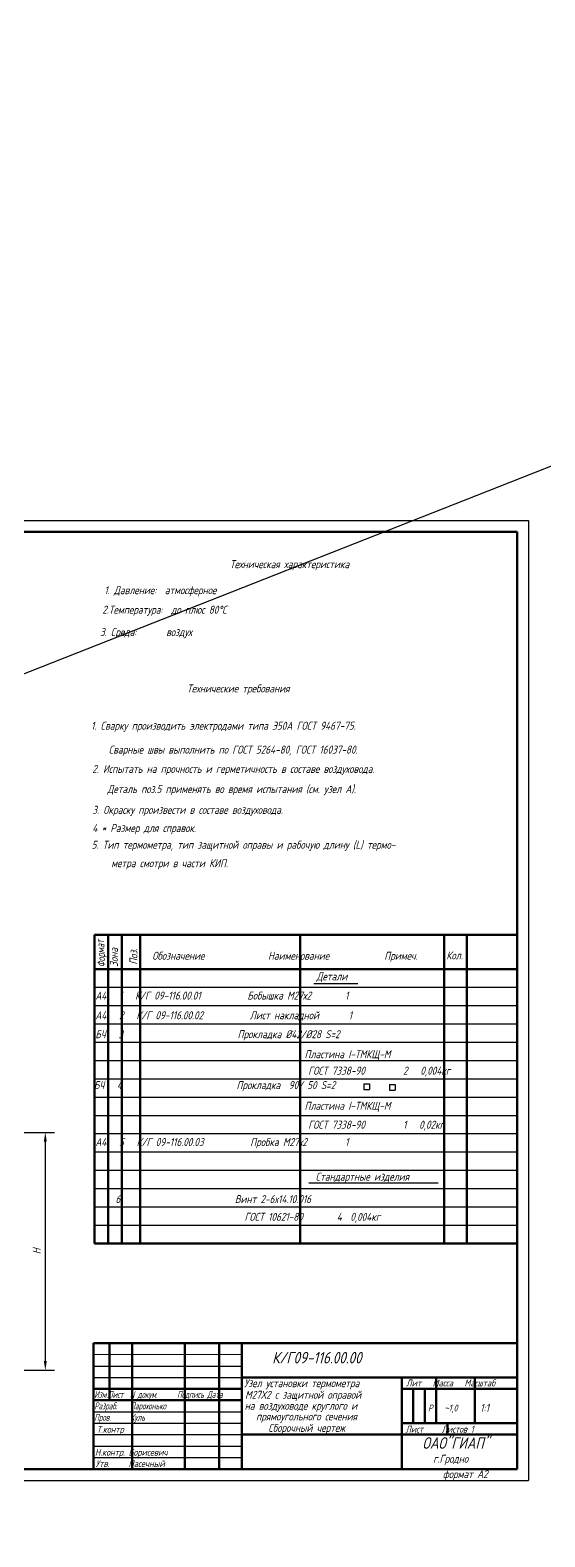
# Model space of a CAD drawing. Header units: inches. Extents: x 2854 to 6563, y -110 to 2015.
# Drawn here: x 5678 to 5903, y 1356 to 2015 of the extents above; entities that cross this region are included whole.
import ezdxf

# ---------------------------------------------------------------- set-up
doc = ezdxf.new("R2010")
doc.units = ezdxf.units.IN
doc.header["$LTSCALE"] = 0.7
doc.header["$MEASUREMENT"] = 0
doc.styles.get("Standard").update_dxf_attribs({"font": 'romand.shx', "width": 0.8, "oblique": 15, "height": 3.5})
doc.dimstyles.get("Standard").update_dxf_attribs({"dimtxt": 3.5, "dimasz": 4, "dimexe": 4, "dimexo": 0, "dimgap": 2, "dimtad": 1, "dimdec": 0, "dimdsep": 46, "dimtxsty": 'Standard', "dimcen": 0.09, "dimadec": 0, "dimazin": 0, "dimtfac": 1, "dimtdec": 0, "dimtmove": 0, "dimatfit": 3, "dimfxl": 0, "dimtolj": 1, "dimtzin": 0, "dimlwd": 25, "dimlwe": 25, "dimarcsym": 0})

# ---------------------------------------------------------------- blocks, each defined once
blk = doc.blocks.new('*D124')
at = {"color": 0, "lineweight": 25}
for p, q in [((5659.58, 1533.07), (5688.58, 1533.07)), ((5684.58, 1529.07), (5684.58, 1433.17)), ((5659.95, 1429.17), (5688.58, 1429.17))]:
    blk.add_line(p, q, dxfattribs=at)
for points in [[(5683.91, 1529.07), (5685.25, 1529.07), (5684.58, 1533.07)], [(5683.91, 1433.17), (5685.25, 1433.17), (5684.58, 1429.17)]]:
    blk.add_solid(points, dxfattribs=at)
at = {"layer": 'DEFPOINTS', "color": 0, "lineweight": 25}
for p in [(5659.58, 1533.07), (5659.95, 1429.17), (5684.58, 1429.17)]:
    blk.add_point(p, dxfattribs=at)
at = {"color": 0, "lineweight": 25, "insert": (5680.83, 1481.12), "char_height": 3.5, "attachment_point": 5, "rotation": 90}
blk.add_mtext('\\A1;H', dxfattribs=at)

msp = doc.modelspace()

# ---------------------------------------------------------------- linework, layer by layer
at = {"lineweight": 25}
for p, q in [((3039.38, 697.05), (6390.81, 2015.37)), ((5706.11, 1619.62), (5891.11, 1619.62)), ((5706.11, 1596.62), (5891.11, 1596.62)), ((5802.19, 1598.24), (5821.4, 1598.24)), ((5706.11, 1588.62), (5891.11, 1588.62)), ((5706.11, 1580.62), (5891.11, 1580.62)), ((5706.11, 1572.62), (5891.11, 1572.62)), ((5706.11, 1564.62), (5891.11, 1564.62)), ((5706.11, 1556.62), (5891.11, 1556.62)), ((5824.02, 1554.38), (5826.52, 1554.38)), ((5824.02, 1554.38), (5824.02, 1551.88)), ((5824.02, 1551.88), (5826.52, 1551.88)), ((5826.52, 1554.38), (5826.52, 1551.88)), ((5835.17, 1554.09), (5837.67, 1554.09)), ((5835.17, 1554.09), (5835.17, 1551.59)), ((5835.17, 1551.59), (5837.67, 1551.59)), ((5837.67, 1554.09), (5837.67, 1551.59)), ((5706.11, 1548.62), (5891.11, 1548.62)), ((5706.11, 1540.62), (5891.11, 1540.62)), ((5706.11, 1532.62), (5891.11, 1532.62)), ((5706.11, 1524.62), (5891.11, 1524.62)), ((5706.11, 1516.62), (5859.11, 1516.62)), ((5706.11, 1516.62), (5891.11, 1516.62)), ((5799.98, 1511.02), (5856.54, 1511.02)), ((5706.11, 1508.62), (5891.11, 1508.62)), ((5706.11, 1500.62), (5891.11, 1500.62)), ((5706.11, 1492.62), (5891.11, 1492.62)), ((5705.66, 1430.95), (5770.66, 1430.95)), ((5705.66, 1425.95), (5770.66, 1425.95)), ((5705.66, 1410.95), (5770.66, 1410.95)), ((5705.66, 1405.95), (5770.66, 1405.95)), ((5705.66, 1400.95), (5770.66, 1400.95)), ((5705.66, 1395.95), (5770.66, 1395.95)), ((5705.66, 1390.95), (5770.66, 1390.95))]:
    msp.add_line(p, q, dxfattribs=at)
for p, q in [((5302.11, 1800.88), (5896.11, 1800.88)), ((5896.11, 1800.88), (5896.11, 1380.88)), ((5302.11, 1380.88), (5896.11, 1380.88))]:
    msp.add_line(p, q)
at = {"lineweight": 50}
for p, q in [((5322.11, 1795.88), (5891.11, 1795.88)), ((5891.11, 1795.88), (5891.11, 1385.88)), ((5706.11, 1619.62), (5706.11, 1484.62)), ((5706.11, 1619.62), (5891.11, 1619.62)), ((5712.11, 1619.62), (5712.11, 1484.62)), ((5718.11, 1619.62), (5718.11, 1484.62)), ((5726.11, 1619.62), (5726.11, 1484.62)), ((5796.11, 1619.62), (5796.11, 1484.62)), ((5859.11, 1619.62), (5859.11, 1484.62)), ((5869.11, 1619.62), (5869.11, 1484.62)), ((5706.11, 1604.62), (5891.11, 1604.62)), ((5706.11, 1484.62), (5891.11, 1484.62)), ((5705.66, 1440.95), (5891.11, 1440.95)), ((5705.7, 1440.95), (5705.7, 1385.88)), ((5712.66, 1440.95), (5712.66, 1415.95)), ((5722.66, 1440.95), (5722.66, 1385.95)), ((5745.66, 1440.95), (5745.66, 1385.95)), ((5760.66, 1440.95), (5760.66, 1385.95)), ((5770.66, 1440.95), (5770.66, 1385.95)), ((5770.66, 1425.95), (5891.11, 1425.95)), ((5840.66, 1425.95), (5840.66, 1385.95)), ((5855.66, 1425.95), (5855.66, 1405.95)), ((5872.66, 1425.95), (5872.66, 1405.95)), ((5705.66, 1420.95), (5770.66, 1420.95)), ((5840.66, 1420.95), (5891.11, 1420.95)), ((5845.66, 1420.95), (5845.66, 1405.95)), ((5850.66, 1420.95), (5850.66, 1405.95)), ((5705.66, 1415.95), (5770.66, 1415.95)), ((5840.66, 1405.95), (5890.66, 1405.95)), ((5860.66, 1405.95), (5860.66, 1400.95)), ((5770.66, 1400.95), (5891.11, 1400.95)), ((5310.11, 1385.88), (5891.11, 1385.88))]:
    msp.add_line(p, q, dxfattribs=at)
at = {"lineweight": 15}
msp.add_line((5705.66, 1435.95), (5770.66, 1435.95), dxfattribs=at)

# ---------------------------------------------------------------- texts
at = {"lineweight": 25, "oblique": 15, "width": 0.8}
for s, p in [('Зона', (5716.35, 1605.61)), ('Поз.', (5724.92, 1606.51))]:
    msp.add_text(s, height=3.5, rotation=90, dxfattribs=at).set_placement(p)
msp.add_text('1:1', height=3.5, dxfattribs=at).set_placement((5874.91, 1410.92))
at = {"lineweight": 25, "attachment_point": 1}
for s, insert, char_height, width in [('Техническая характеристика', (5765.36, 1783.49), 3.5, 128.6102), ('1. Давление:  атмосферное', (5710.41, 1772.12), 3.5, 144.1261), ('2.Температура:  до плюс 80%%DС', (5709.52, 1763.57), 3.5, 196.0506), ('3. Среда:       воздух', (5708.5, 1753.81), 3.5, 121.0246), ('Технические требования', (5746.59, 1729.11), 3.5, 102.7909), (' 1. Сварку производить электродами типа Э50А ГОСТ 9467-75.', (5702.75, 1712.82), 3.5, 193.0074), ('Сварные швы выполнить по ГОСТ 5264-80, ГОСТ 16037-80.', (5712.35, 1702.36), 3.5, 152.7503), ('2. Испытать на прочность и герметичность в составе воздуховода.', (5705.12, 1693.92), 3.5, 200.573), ('Деталь поз.5 применять во время испытания (см. узел А).', (5711.76, 1685.13), 3.5, 171.5505), ('3. Окраску произвести в составе воздуховода.', (5705.17, 1676.01), 3.5, 159.0384), ('4 * Размер для справок.', (5705.17, 1668.06), 3.5, 159.0384), (' 5. Тип термометра, тип защитной оправы и рабочую длину (L) термо-', (5702.98, 1660.74), 3.5, 180.6966), ('метра смотри в части КИП.', (5713.43, 1652.66), 3.5, 168.6037), (' Обозначение               Наименование             Примеч.', (5729.55, 1612.18), 3.5, 160.8509), ('Кол.', (5860.12, 1612.33), 3.5, 16.264), ('Детали', (5803.29, 1603.17), 3.5, 34.5782), ('А4   1   К/Г 09-116.00.01           Бобышка М27х2        1   ', (5706.46, 1594.76), 3.5, 191.907), ('А4   2   К/Г 09-116.00.02           Лист накладной       1', (5706.46, 1586.14), 3.5, 191.907), ('БЧ   3                           Прокладка %%C42/%%C28 S=2       ', (5706.46, 1577.86), 3.5, 191.907), ('  Пластина I-ТМКЩ-М', (5794.33, 1569.11), 3.5, 101.7791), ('БЧ   4                           Прокладка  90/ 50 S=2       ', (5705.85, 1555.6), 3.5, 191.907), ('    ГОСТ 7338-90         2   0,004кг', (5792.22, 1561.9), 3.5, 101.7791), ('  Пластина I-ТМКЩ-М', (5794.33, 1546.54), 3.5, 101.7791), ('    ГОСТ 7338-90         1   0,02кг', (5792.22, 1538.27), 3.5, 101.7791), ('А4   5   К/Г 09-116.00.03           Пробка М27х2         1', (5706.46, 1530.69), 3.5, 191.907), ('Стандартные изделия', (5802.91, 1515.55), 3.5, 94.1742), ('     6                           Винт 2-6х14.10.016       ', (5706.02, 1505.72), 3.5, 191.907), ('                                   ГОСТ 10621-80        4  0,004кг       ', (5706.78, 1497.97), 3.5, 191.907), ('{\\W0.7; Лит   Масса   Масштаб}', (5840.86, 1425.06), 3, 48.3624), ('{\\W0.6; Изм.Лист  N докум.      Подпись Дата\\P Разраб.    Парохонько\\P Пров.      Куль}', (5704.58, 1420), 3, 75.9719), ('Р', (5852.08, 1414.08), 3, 4.7355), ('{\\fArial|b0|i0|c204|p34;~}1,0', (5859.19, 1414.08), 3, 4.7355), ('{\\W0.7;Т.контр}', (5707.1, 1404.74), 3, 65.7648), ('Лист     Листов 1', (5842.27, 1404.81), 3, 49.4707), ('{\\W0.7; Н.контр. Борисевич}', (5704.65, 1394.73), 3, 40.546), ('г.Гродно', (5854.36, 1392.12), 3.5, 35.0627), ('{\\W0.7;Утв.     Пасечный}', (5706.58, 1389.74), 3, 39.2217), ('формат А2', (5858.57, 1385.41), 3.5, 32.7454)]:
    msp.add_mtext(s, dxfattribs=dict(at, insert=insert, char_height=char_height, width=width))
at = {"lineweight": 25, "insert": (5707.46, 1605.21), "char_height": 3.5, "width": 24.1201, "attachment_point": 1, "rotation": 93.2058}
msp.add_mtext('{\\W0.6;Формат}', dxfattribs=at)
at = {"lineweight": 35, "attachment_point": 1}
for s, insert, char_height, width in [('К/Г09-116.00.00 ', (5783.88, 1437.1), 5, 116.2188), ('Узел установки термометра', (5771.63, 1425.19), 3.5, 74.0167), ('М27Х2 с защитной оправой  ', (5772.01, 1420.1), 3.5, 73.3193), ('на воздуховоде круглого и ', (5771.85, 1415.32), 3.5, 67.1383), ('прямоугольного сечения ', (5776.82, 1410.64), 3.5, 67.1383), (' Сборочный чертеж', (5780.33, 1405.63), 3.5, 67.3555), ('ОАО"ГИАП"', (5849.65, 1399.77), 5, 36.171)]:
    msp.add_mtext(s, dxfattribs=dict(at, insert=insert, char_height=char_height, width=width))

# ---------------------------------------------------------------- dimensions: what is measured, and where the dimension line sits
at = {"lineweight": 25}
dim = msp.add_linear_dim(base=(5684.58, 1429.17), p1=(5659.58, 1533.07), p2=(5659.95, 1429.17), angle=90, text='H', dimstyle='Standard', dxfattribs=at)
dim.commit()
dim.dimension.update_dxf_attribs({"geometry": '*D124', "text_midpoint": (5680.83, 1481.12)})

doc.saveas('drawing.dxf')
